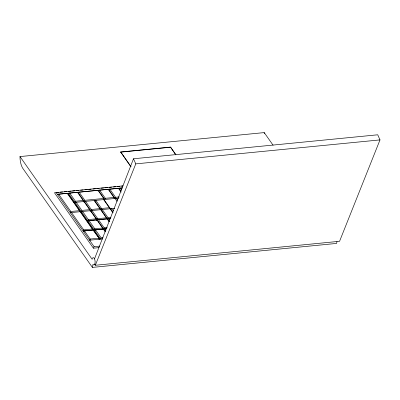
<?xml version="1.0" encoding="UTF-8"?>
<svg xmlns="http://www.w3.org/2000/svg" width="400" height="400" viewBox="0 0 400 400"><rect width="100%" height="100%" fill="white"/><g stroke="black" fill="none" stroke-linecap="round" stroke-linejoin="round"><path stroke-width="0.6" d="M58.51 194.74L58.63 194.145L67.59 193.32L99.825 239.2L93.025 230.005L83.135 231.03L83.715 229.86L92.33 229.015L93.375 230.025L93.025 230.005M69.57 193.655L69.685 193.06L121.93 187.935M77.37 192.89L77.485 192.295L83.235 200.48L84.28 201.49L85.56 201.31L91.31 209.495L91.195 210.09M83.12 201.075L83.235 200.48L75.435 201.245L74.855 202.415L76.13 202.235L76.015 202.83L75.665 202.335M79.325 211.255L79.44 210.66L67.24 193.3M83.815 202.065L84.865 200.32L103.72 198.47L104.765 199.48L105.35 198.31L113.965 197.465L115.01 198.475L116.29 198.295L117.64 200.22M97.64 219.265L97.755 218.67L92.005 210.49L90.73 210.665L89.68 209.655L81.88 210.42L81.3 211.59L82.575 211.415L82.46 212.01L82.115 211.51M83.6 230.455L83.715 229.86L71.52 212.5L70.24 212.68L70.825 211.505L79.44 210.66L80.485 211.67L80.135 211.655L92.33 229.015L92.215 229.61M111 217.37L108 217.665L102.25 209.48L100.97 209.66L99.925 208.65L91.31 209.495L90.26 211.24L89.915 210.745M97.855 190.88L97.97 190.285L103.72 198.47M99.81 209.245L99.925 208.65L94.175 200.465L95.8 200.305L101.55 208.49L109.355 207.725L110.4 208.735L114.75 208.31M102.135 210.075L102.25 209.48M336.975 241.595L336.62 243.425L92.39 267.4L92.98 264.35A3.68 1.51 84.4 0 0 95 263.335A3.68 1.51 84.4 0 0 94.165 258.255A3.68 1.51 84.4 0 0 92.145 259.27L20 156.575L264.23 132.6L273.065 145.18M104.085 228.445L104.2 227.85L98.45 219.665L87.745 220.77L88.325 219.6L96.125 218.83L97.175 219.845L97.755 218.67L106.37 217.825L107.415 218.835L110.495 218.48M106.255 218.42L106.37 217.825L100.62 209.64L100.97 209.66L101.55 208.49M130.705 166.44L120.685 151.99L170.505 147.095L175.89 154.76M108.58 219.255L108.695 218.66L109.71 220.1M116.17 198.89L116.29 198.295M118.34 188.87L118.455 188.275L121.16 192.125M175.86 154.91L170.505 147.095M94.515 258.885L133.5 158.77L377.725 134.795L380 139.905L339.565 241.29L95.34 265.265L94.8 264.055M95.34 265.265L135.77 163.88L133.5 158.77M123.07 185.865L54.475 192.765L93.41 248.185L94.13 246.68L99.715 246.13M107.28 227.545L104.2 227.85L103.62 229.02L102.575 228.01L94.775 228.775L94.19 229.945L106.745 228.66M115.01 198.475L115.59 197.305L119.285 196.94M108 217.665L107.415 218.835L98.45 219.665M103.02 237.775L101.22 237.95L100.64 239.12L68.405 193.24L69.685 193.06L75.435 201.245M120.655 152.135L170.48 147.245M135.77 163.88L380 139.905M56.335 192.58L58.82 192.335M60.065 192.215L62.55 191.97M64.41 191.79L66.895 191.545M68.135 191.42L71.24 191.12M72.485 190.995L74.97 190.75M76.21 190.63L78.695 190.385M80.555 190.205L83.04 189.96M84.905 189.775L87.39 189.535M88.63 189.41L91.115 189.165M92.98 188.985L95.46 188.74M96.705 188.62L99.19 188.375M101.05 188.19L103.535 187.95M104.775 187.825L107.88 187.52M109.125 187.4L111.61 187.155M113.47 186.97L115.955 186.73M117.2 186.605L119.68 186.365M121.545 186.18L122.785 186.06M122.42 187.94L57.35 194.325L58.63 194.145L70.825 211.505M67.94 193.815L68.755 193.735M73.69 202L74.505 201.92M74.04 202.495L118.9 198.09M70.24 212.68L111.215 208.655L111.56 209.15M86.93 220.85L110.63 218.52M93.03 229.53L93.845 229.45M83.135 231.03L106.895 228.695M93.725 230.52L94.54 230.44M99.475 238.705L100.29 238.625M102.65 238.92L89.58 240.205L90.165 239.035L98.775 238.19L99.01 239.28M93.41 248.185L99 247.64M110.4 208.735L110.05 208.715L112.755 212.57M120.685 151.99L131.09 166.8M120.085 188.115L121.435 190.04M118.805 188.295L120.845 191.195M109.84 189.12L115.59 197.305M108.565 189.3L117.05 201.375M108.215 189.28L113.965 197.465L114.195 198.555M99.6 190.125L105.35 198.31M111.675 208.555L113.37 210.965M98.32 190.305L104.765 199.48M113.115 212.6L103.955 199.56L103.605 199.54L109.355 207.725M94.525 200.485L109.455 221.74M107.065 218.82L109.095 221.705M79.115 192.135L84.865 200.32M104.9 228.84L105.915 230.285M77.835 192.315L105.32 231.44M83.93 201.47L89.68 209.655M90.375 210.645L96.125 218.83M102.575 228.01L96.825 219.825L96.71 220.42L96.36 219.92M105.3 231.89L103.27 229L103.155 229.595L102.805 229.1M76.13 202.235L81.88 210.42M82.575 211.415L88.325 219.6M94.775 228.775L89.025 220.59L88.91 221.185L88.56 220.69M95.47 229.765L101.22 237.95M95.005 229.865L95.355 230.36M84.415 230.85L90.165 239.035L90.395 240.125M56.03 192.445L94.13 246.68M92.39 267.4L22.645 168.125A11.53 4.735 84.4 0 1 20 156.575M264.24 133.66A11.53 4.735 84.4 0 1 264.23 132.6"/></g></svg>
